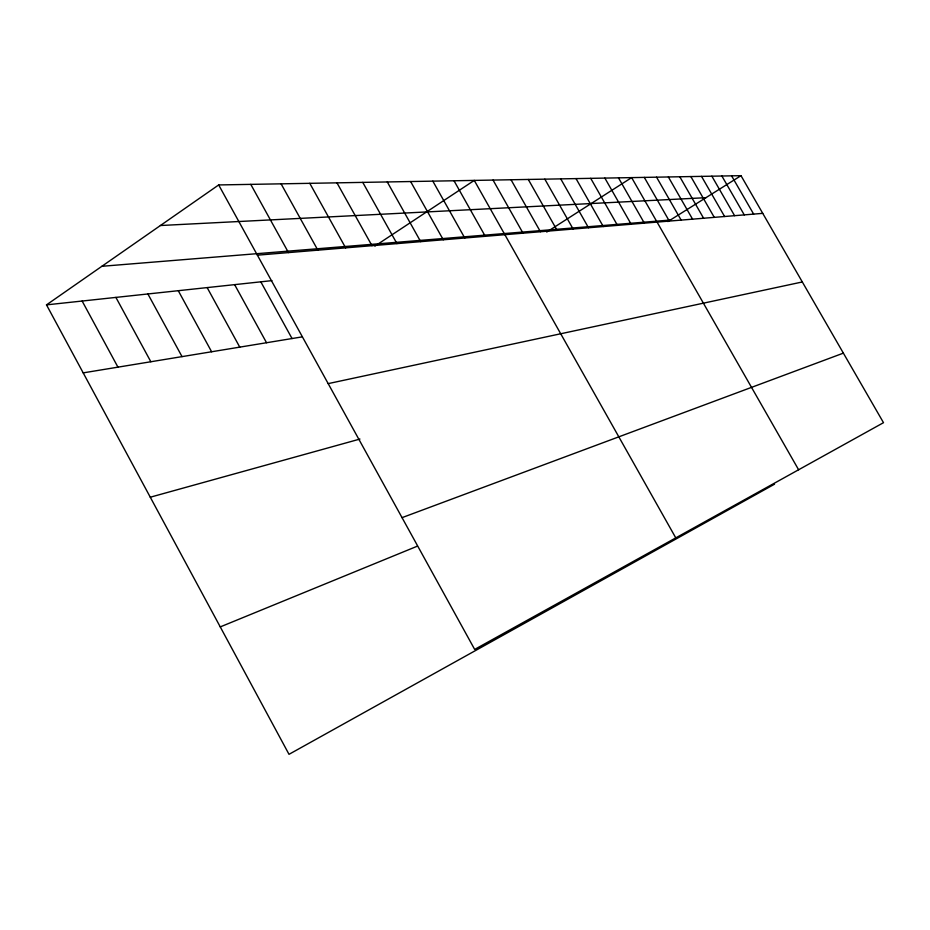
<?xml version="1.0" encoding="UTF-8"?>
<svg xmlns="http://www.w3.org/2000/svg" width="930" height="930" viewBox="0 0 930 930"><rect width="100%" height="100%" fill="white"/><g stroke="black" fill="none" stroke-linecap="round" stroke-linejoin="round"><path stroke-width="1.4" d="M774.527 484.181L289.009 754.323L46.5 304.866L218.678 184.942L741.001 175.677L883.5 422.685L474.672 649.419L218.678 184.942M374.906 246.09L474.265 180.408L675.785 537.889M546.724 232.047L631.644 177.618L798.614 469.766M667.856 221.584L741.001 175.677M220.259 626.901L417.396 546.154M402.051 517.65L843.371 353.133M150.288 497.213L359.945 439.053M328.174 383.625L802.311 281.964M83.189 372.872L302.076 336.893M46.5 304.866L271.932 280.628M101.893 266.294L670.309 220.05M257.389 255.169L762.74 213.354M160.413 225.525L705.94 197.683M731.585 175.84L753.649 214.109M721.878 176.014L744.267 214.888M711.869 176.189L734.584 215.679M701.522 176.375L724.598 216.516M690.839 176.561L714.275 217.364M679.795 176.758L703.603 218.248M668.368 176.967L692.559 219.166M656.557 177.177L681.144 220.108M644.316 177.386L669.321 221.084M618.496 177.851L644.362 223.154M604.872 178.095L631.179 224.235M590.713 178.339L617.497 225.374M576.019 178.607L603.291 226.548M560.732 178.874L588.516 227.769M544.841 179.153L573.136 229.047M528.287 179.455L557.128 230.373M511.035 179.757L540.435 231.744M493.04 180.071L523.032 233.186M454.026 180.769L485.286 236.313M432.834 181.141L464.779 238.01M410.618 181.536L443.273 239.789M387.287 181.955L420.686 241.661M362.77 182.385L396.959 243.625M336.974 182.85L371.977 245.694M309.783 183.326L345.646 247.868M281.093 183.838L317.851 250.17M250.775 184.373L288.486 252.6M260.819 281.825L292.043 338.543M234.627 284.638L266.538 342.728M207.146 287.591L239.766 347.134M178.269 290.706L211.621 351.761M147.893 293.961L182.024 356.62M115.901 297.402L150.846 361.747M82.142 301.041L117.947 367.164"/></g></svg>
